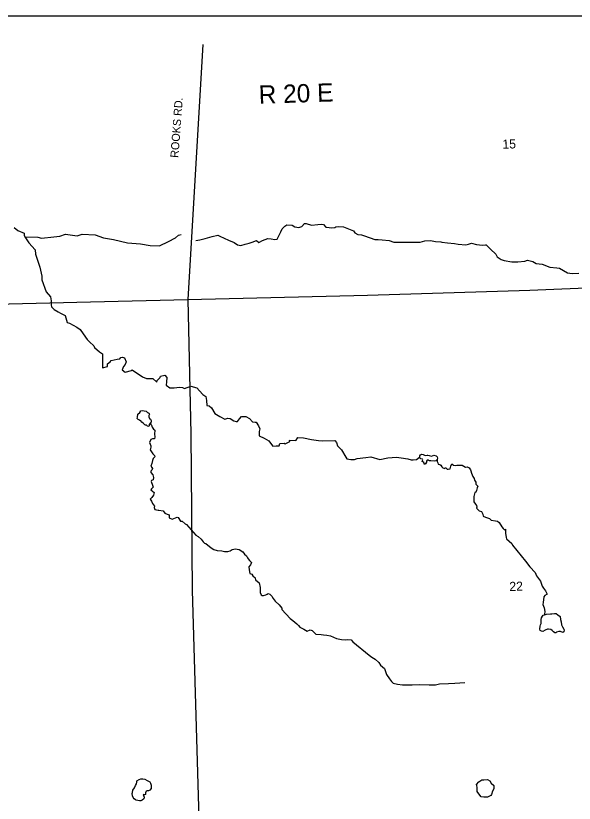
# Model space of a CAD drawing. Extents: x 152.25 to 156.79, y -99.3 to -95.36.
# Drawn here: x 153.707 to 154.627, y -96.657 to -95.36 of the extents above; entities that cross this region are included whole.
import ezdxf

# ---------------------------------------------------------------- set-up
doc = ezdxf.new("R2010")
doc.units = 0
for name, color, linetype in [('PL City Lakes', 7, 'Continuous'), ('PL City Local Rd Street Names', 7, 'Continuous'), ('PL City Local Roads', 7, 'Continuous'), ('PL City Map Border', 7, 'Continuous'), ('PL City Range and TWP Numbers', 7, 'Continuous'), ('PL City Section Lines', 7, 'Continuous'), ('PL CITY TRIBUTARIES', 7, 'Continuous')]:
    doc.layers.add(name, color=color, linetype=linetype)

msp = doc.modelspace()

# ---------------------------------------------------------------- linework, layer by layer
at = {"layer": 'PL City Lakes'}
for points in [[(153.9171, -96.0315), (153.9145, -96.0296), (153.9127, -96.0274), (153.9112, -96.0265), (153.9096, -96.0258), (153.9083, -96.0252), (153.9068, -96.0232), (153.9072, -96.0211), (153.908, -96.0165), (153.9109, -96.0134), (153.9128, -96.0111), (153.9153, -96.0105), (153.9185, -96.0107), (153.9217, -96.0114), (153.9238, -96.0137), (153.9249, -96.0141), (153.9257, -96.0144), (153.927, -96.0162), (153.9261, -96.0184), (153.9261, -96.0208), (153.9273, -96.0235), (153.9286, -96.0246), (153.9298, -96.027), (153.9296, -96.0295), (153.9285, -96.0304), (153.9264, -96.0331), (153.9265, -96.0355), (153.926, -96.0366), (153.9237, -96.0363), (153.9222, -96.0347), (153.9202, -96.0344), (153.9194, -96.0337)], [(154.3769, -96.0903), (154.3742, -96.0898), (154.373, -96.0887), (154.3718, -96.0871), (154.3724, -96.0858), (154.3725, -96.0847), (154.3736, -96.0831), (154.3758, -96.0824), (154.3777, -96.0828), (154.38, -96.0837), (154.382, -96.0841), (154.3844, -96.0838), (154.3854, -96.0836), (154.388, -96.0844), (154.3917, -96.0853), (154.3941, -96.0842), (154.3957, -96.0839), (154.3992, -96.0851), (154.4008, -96.0868), (154.4014, -96.0888), (154.4009, -96.0907), (154.3987, -96.0929), (154.396, -96.0937), (154.3959, -96.0937), (154.3903, -96.0933), (154.3885, -96.0933), (154.3874, -96.0927), (154.3865, -96.0918), (154.3846, -96.0922), (154.3834, -96.0939), (154.3834, -96.0954), (154.3819, -96.098), (154.3801, -96.0991), (154.3794, -96.0974), (154.3792, -96.0961), (154.3774, -96.0947), (154.3765, -96.0944), (154.3766, -96.0928), (154.3771, -96.0914)], [(154.5724, -96.361), (154.5722, -96.3577), (154.5724, -96.3544), (154.573, -96.3515), (154.5747, -96.349), (154.5758, -96.3472), (154.5776, -96.3464), (154.5811, -96.3453), (154.5878, -96.3452), (154.59, -96.345), (154.5941, -96.3447), (154.5971, -96.3447), (154.6, -96.3464), (154.6034, -96.3493), (154.6039, -96.3544), (154.6054, -96.3582), (154.6057, -96.363), (154.6074, -96.3662), (154.6094, -96.3701), (154.61, -96.3714), (154.6097, -96.3749), (154.608, -96.3757), (154.604, -96.3739), (154.6013, -96.3742), (154.5978, -96.375), (154.5969, -96.3764), (154.5947, -96.3765), (154.5926, -96.3745), (154.5903, -96.3723), (154.5881, -96.3706), (154.5842, -96.3703), (154.5827, -96.3705), (154.5787, -96.3717), (154.575, -96.3739), (154.5726, -96.3737), (154.5704, -96.3723), (154.5701, -96.37), (154.5705, -96.3654), (154.5712, -96.363)], [(153.8991, -96.6392), (153.8997, -96.6353), (153.9023, -96.6315), (153.904, -96.6278), (153.9057, -96.6247), (153.9062, -96.6221), (153.9064, -96.6201), (153.9101, -96.6179), (153.9126, -96.6169), (153.9162, -96.6169), (153.9195, -96.6173), (153.9232, -96.6192), (153.9275, -96.6216), (153.9289, -96.6236), (153.9298, -96.6272), (153.9299, -96.6296), (153.9297, -96.6325), (153.9275, -96.6355), (153.9256, -96.6364), (153.9244, -96.6365), (153.923, -96.6366), (153.9213, -96.6368), (153.9203, -96.6399), (153.9203, -96.6426), (153.9187, -96.6431), (153.9168, -96.6427), (153.917, -96.644), (153.9177, -96.6457), (153.9185, -96.6464), (153.9185, -96.6476), (153.9178, -96.6493), (153.9147, -96.652), (153.913, -96.6527), (153.9108, -96.6531), (153.9051, -96.6519), (153.9039, -96.6514), (153.9016, -96.6493), (153.9003, -96.6474), (153.8992, -96.6446), (153.8987, -96.6406)], [(154.4732, -96.6463), (154.4696, -96.6414), (154.4671, -96.6375), (154.4669, -96.6339), (154.4671, -96.6307), (154.4664, -96.6278), (154.4658, -96.6258), (154.4698, -96.6216), (154.4743, -96.6184), (154.4779, -96.6184), (154.4837, -96.618), (154.4875, -96.6199), (154.4898, -96.6237), (154.4943, -96.6275), (154.4943, -96.6333), (154.4919, -96.6369), (154.4905, -96.6424), (154.4892, -96.6441), (154.4841, -96.6467), (154.4781, -96.6467)]]:
    msp.add_lwpolyline(points, close=True, dxfattribs=at)
at = {"layer": 'PL City Local Roads'}
for points in [[(154.015, -95.4078), (153.9904, -95.8275), (153.9952, -96.0485), (153.9973, -96.3059), (154.0085, -96.6817)], [(152.3, -95.8653), (152.5114, -95.8603), (152.6812, -95.8586), (152.9757, -95.8553), (153.3446, -95.8442), (153.3928, -95.8423), (153.449, -95.8407), (153.83, -95.8315), (153.9904, -95.8275), (154.2861, -95.8202), (154.5534, -95.8123), (155.0566, -95.7916), (155.368, -95.7763)]]:
    msp.add_lwpolyline(points, dxfattribs=at)
at = {"layer": 'PL City Map Border'}
msp.add_lwpolyline([(152.2526, -99.243), (152.2526, -95.3605), (156.1352, -95.3605), (156.1352, -99.243), (152.2526, -99.243)], dxfattribs=at)
at = {"layer": 'PL CITY TRIBUTARIES'}
for points in [[(153.704, -95.709), (153.7102, -95.7139), (153.7203, -95.7185), (153.7207, -95.7219), (153.7216, -95.7243), (153.7431, -95.725), (153.749, -95.7265), (153.7693, -95.7243), (153.7791, -95.7234), (153.7889, -95.72), (153.8077, -95.7225), (153.8163, -95.72), (153.8375, -95.7213), (153.8511, -95.7262), (153.8677, -95.7286), (153.8908, -95.7345), (153.912, -95.7357), (153.9283, -95.7385), (153.9433, -95.7391), (153.9584, -95.7323), (153.9698, -95.7262), (153.9747, -95.7219), (153.979, -95.7203)], [(154.0034, -95.7307), (154.0102, -95.7292), (154.0189, -95.7272), (154.0305, -95.7238), (154.0394, -95.7218), (154.0429, -95.7233), (154.0571, -95.7298), (154.0663, -95.7336), (154.0718, -95.7378), (154.0777, -95.7386), (154.0849, -95.7364), (154.0911, -95.7347), (154.096, -95.7332), (154.1031, -95.7307), (154.1069, -95.7335), (154.1131, -95.7307), (154.1221, -95.7272), (154.1277, -95.7275), (154.1334, -95.7287), (154.1374, -95.7284), (154.1397, -95.7236), (154.1435, -95.716), (154.1457, -95.7112), (154.1501, -95.707), (154.1532, -95.7047), (154.162, -95.7053), (154.1666, -95.7081), (154.173, -95.7092), (154.1778, -95.7072), (154.1823, -95.7026), (154.185, -95.7024), (154.1938, -95.705), (154.2046, -95.7043), (154.2096, -95.7038), (154.2139, -95.704), (154.2173, -95.7084), (154.2229, -95.7093), (154.2275, -95.7098), (154.2326, -95.7093), (154.2339, -95.7078), (154.2381, -95.7075), (154.2464, -95.7078), (154.2575, -95.7121), (154.2632, -95.7143), (154.2652, -95.7176), (154.2705, -95.7203), (154.2764, -95.7213), (154.2815, -95.7227), (154.2984, -95.7286), (154.3036, -95.7286), (154.3101, -95.7295), (154.3219, -95.7306), (154.3298, -95.7332), (154.3336, -95.7332), (154.3405, -95.7333), (154.3505, -95.7333), (154.3727, -95.733), (154.3805, -95.731), (154.3897, -95.7306), (154.3983, -95.7323), (154.4071, -95.7326), (154.4088, -95.733), (154.4179, -95.7341), (154.4297, -95.7356), (154.4357, -95.7367), (154.4483, -95.7373), (154.4526, -95.7364), (154.4574, -95.7349), (154.466, -95.7369), (154.4754, -95.7381), (154.4806, -95.7375), (154.4817, -95.7376), (154.4889, -95.7446), (154.4975, -95.7527), (154.4997, -95.7573), (154.5063, -95.7615), (154.5114, -95.7633), (154.524, -95.7658), (154.5338, -95.7658), (154.5452, -95.7644), (154.5497, -95.763), (154.5588, -95.7652), (154.5643, -95.7684), (154.5737, -95.7695), (154.5867, -95.7744), (154.5983, -95.7756), (154.6026, -95.7762), (154.6155, -95.7836), (154.6232, -95.7845), (154.6343, -95.7844)], [(153.7216, -95.7243), (153.7283, -95.7342), (153.7385, -95.7459), (153.7391, -95.7532), (153.7462, -95.7745), (153.7496, -95.7889), (153.7499, -95.7951), (153.757, -95.8148), (153.764, -95.8234), (153.7653, -95.8295), (153.7653, -95.8366), (153.7656, -95.8394), (153.7702, -95.844), (153.7763, -95.8477), (153.7806, -95.8498), (153.788, -95.8541), (153.7914, -95.8655), (153.7954, -95.8664), (153.8071, -95.8729), (153.8126, -95.8772), (153.8179, -95.884), (153.8243, -95.8932), (153.8283, -95.8972), (153.8351, -95.9037), (153.8366, -95.9064), (153.8446, -95.9135), (153.8495, -95.9169), (153.8495, -95.9332), (153.8495, -95.94), (153.8581, -95.9378), (153.8581, -95.9332), (153.8625, -95.9304), (153.8637, -95.928), (153.8738, -95.9258), (153.8784, -95.9255), (153.88, -95.9233), (153.8824, -95.9227), (153.8861, -95.9237), (153.8886, -95.9304), (153.8871, -95.9344), (153.884, -95.9381), (153.8821, -95.9433), (153.8868, -95.947), (153.8972, -95.9443), (153.8987, -95.9433), (153.9154, -95.9547), (153.9221, -95.9578), (153.9304, -95.9578), (153.9326, -95.9578), (153.939, -95.9639), (153.9397, -95.9609), (153.9446, -95.956), (153.9449, -95.9535), (153.9523, -95.9523), (153.9557, -95.956), (153.9553, -95.963), (153.9544, -95.9686), (153.9606, -95.9729), (153.9676, -95.9732), (153.9723, -95.9726), (153.9766, -95.9719), (153.9812, -95.9726), (153.9849, -95.9741), (153.9953, -95.9704), (154.0052, -95.9732), (154.0095, -95.9781), (154.015, -95.9842), (154.0199, -95.9873), (154.0212, -95.9938), (154.0215, -96.0018), (154.0255, -96.0027), (154.0292, -96.0061), (154.0344, -96.015), (154.043, -96.0202), (154.051, -96.0245), (154.0562, -96.023), (154.0599, -96.0233), (154.0658, -96.0273), (154.0698, -96.0285), (154.0722, -96.0282), (154.0753, -96.0242), (154.0784, -96.0199), (154.0858, -96.0202), (154.0919, -96.0236), (154.0965, -96.0292), (154.1011, -96.0295), (154.103, -96.0295), (154.1064, -96.0356), (154.1088, -96.0405), (154.1076, -96.0448), (154.1079, -96.0522), (154.1159, -96.0559), (154.1236, -96.0602), (154.1279, -96.0664), (154.1304, -96.0691), (154.1359, -96.0685), (154.1408, -96.0682), (154.1417, -96.0645), (154.1491, -96.0639), (154.1507, -96.0651), (154.158, -96.0615), (154.1577, -96.059), (154.1673, -96.0599), (154.1685, -96.059), (154.1713, -96.055), (154.1805, -96.0553), (154.194, -96.0581), (154.2057, -96.0599), (154.2116, -96.0602), (154.2322, -96.0599), (154.2352, -96.063), (154.2368, -96.0685), (154.2436, -96.0753), (154.2506, -96.087), (154.2519, -96.0901), (154.2586, -96.091), (154.2648, -96.091), (154.2691, -96.0891), (154.2832, -96.0879), (154.2915, -96.0867), (154.3066, -96.091), (154.3195, -96.0882), (154.334, -96.0873), (154.3417, -96.0882), (154.3524, -96.0898), (154.358, -96.0916), (154.3614, -96.0913), (154.3671, -96.0909), (154.3718, -96.0871)], [(153.9285, -96.0304), (153.929, -96.0332), (153.9301, -96.0346), (153.9315, -96.0375), (153.9324, -96.0391), (153.9336, -96.0411), (153.9353, -96.0422), (153.9356, -96.0426), (153.9354, -96.0491), (153.9356, -96.0534), (153.9351, -96.0572), (153.9319, -96.0571), (153.929, -96.0578), (153.9273, -96.0632), (153.9291, -96.0683), (153.9291, -96.0709), (153.9284, -96.0751), (153.9327, -96.0814), (153.9353, -96.0846), (153.9356, -96.0866), (153.9328, -96.0895), (153.9327, -96.0909), (153.9317, -96.0926), (153.9308, -96.0978), (153.9291, -96.1021), (153.931, -96.1041), (153.9317, -96.106), (153.9307, -96.1087), (153.929, -96.11), (153.929, -96.1123), (153.9324, -96.116), (153.9337, -96.1207), (153.9328, -96.1244), (153.9305, -96.1257), (153.9296, -96.1274), (153.932, -96.1332), (153.9331, -96.1366), (153.9305, -96.1392), (153.929, -96.1407), (153.9345, -96.1455), (153.9337, -96.1498), (153.9308, -96.1533), (153.9279, -96.1564), (153.9304, -96.1593), (153.9319, -96.1633), (153.9354, -96.1676), (153.9347, -96.1701), (153.9359, -96.173), (153.9411, -96.1744), (153.9423, -96.1744), (153.9496, -96.1755), (153.9525, -96.1795), (153.9562, -96.181), (153.9594, -96.1823), (153.9593, -96.1869), (153.9646, -96.1893), (153.9725, -96.1861), (153.974, -96.1866), (153.9782, -96.1923), (153.9808, -96.1927), (153.9857, -96.1966), (153.9879, -96.1978), (154.0036, -96.2153), (154.0072, -96.2178), (154.012, -96.2221), (154.0157, -96.2266), (154.0179, -96.2286), (154.02, -96.229), (154.0288, -96.2364), (154.0332, -96.2393), (154.0383, -96.2409), (154.0463, -96.2412), (154.0508, -96.2424), (154.056, -96.2422), (154.0602, -96.2412), (154.0634, -96.2392), (154.0688, -96.2378), (154.0712, -96.2385), (154.0746, -96.2392), (154.0808, -96.2432), (154.0837, -96.2467), (154.0868, -96.2495), (154.0883, -96.2527), (154.0895, -96.2547), (154.0917, -96.2572), (154.0948, -96.2607), (154.0937, -96.2644), (154.0908, -96.2676), (154.0915, -96.2725), (154.0925, -96.2785), (154.0957, -96.2795), (154.0972, -96.2824), (154.1012, -96.2855), (154.1015, -96.2888), (154.1075, -96.2942), (154.1091, -96.3016), (154.1092, -96.3054), (154.1094, -96.3101), (154.1111, -96.3136), (154.1129, -96.3148), (154.1149, -96.315), (154.1186, -96.3138), (154.1211, -96.3125), (154.1224, -96.3118), (154.1252, -96.3125), (154.1287, -96.3158), (154.1307, -96.3196), (154.134, -96.3239), (154.1406, -96.3301), (154.1449, -96.3357), (154.1452, -96.3381), (154.1587, -96.3525), (154.163, -96.356), (154.1695, -96.3613), (154.1727, -96.364), (154.1746, -96.3668), (154.1812, -96.3703), (154.1867, -96.3733), (154.192, -96.3713), (154.195, -96.3722), (154.201, -96.3783), (154.21, -96.3791), (154.2138, -96.3797), (154.219, -96.38), (154.2252, -96.3813), (154.235, -96.3854), (154.2436, -96.3874), (154.2502, -96.3877), (154.2539, -96.3871), (154.2595, -96.3876), (154.2622, -96.391), (154.289, -96.4129), (154.2933, -96.4163), (154.299, -96.4196), (154.3048, -96.4249), (154.3075, -96.4297), (154.3141, -96.4349), (154.3175, -96.4448), (154.3225, -96.452), (154.3255, -96.4562), (154.3287, -96.4592), (154.3358, -96.4609), (154.3439, -96.4617), (154.3597, -96.4617), (154.3722, -96.4614), (154.3876, -96.4619), (154.398, -96.4617), (154.4047, -96.46), (154.4199, -96.4597), (154.4303, -96.4589), (154.4468, -96.4579)], [(154.4009, -96.0907), (154.401, -96.0944), (154.4023, -96.0965), (154.4027, -96.0984), (154.4055, -96.0991), (154.4069, -96.1005), (154.4084, -96.103), (154.4105, -96.1047), (154.4133, -96.1055), (154.4137, -96.1047), (154.4155, -96.1047), (154.4176, -96.1067), (154.4192, -96.1071), (154.4221, -96.1063), (154.4231, -96.1039), (154.4234, -96.1017), (154.4252, -96.098), (154.4281, -96.1003), (154.4306, -96.1007), (154.4332, -96.1001), (154.4398, -96.1003), (154.4423, -96.1003), (154.4476, -96.1035), (154.4504, -96.1031), (154.4538, -96.1046), (154.4556, -96.1078), (154.4564, -96.1094), (154.4575, -96.1135), (154.4596, -96.1189), (154.4618, -96.1223), (154.4627, -96.125), (154.4646, -96.1283), (154.4646, -96.1315), (154.4678, -96.1347), (154.467, -96.1375), (154.4658, -96.1421), (154.4644, -96.1446), (154.4632, -96.1452), (154.4622, -96.1475), (154.4613, -96.1518), (154.4613, -96.158), (154.4615, -96.1606), (154.4641, -96.1646), (154.4655, -96.1666), (154.4661, -96.1693), (154.4656, -96.171), (154.4699, -96.1753), (154.4739, -96.1766), (154.4762, -96.181), (154.4766, -96.1841), (154.4807, -96.1859), (154.4873, -96.1881), (154.4901, -96.1906), (154.497, -96.1918), (154.5004, -96.1924), (154.5029, -96.1947), (154.5076, -96.2016), (154.5096, -96.2047), (154.5121, -96.2067), (154.5136, -96.2056), (154.5136, -96.2122), (154.5147, -96.2193), (154.5153, -96.2216), (154.5238, -96.2295), (154.5252, -96.2319), (154.5467, -96.2581), (154.5538, -96.2676), (154.5624, -96.2768), (154.5648, -96.2824), (154.5713, -96.291), (154.5738, -96.2993), (154.5762, -96.303), (154.5796, -96.307), (154.5824, -96.3124), (154.5824, -96.3124), (154.5782, -96.3151), (154.5765, -96.3168), (154.5756, -96.3262), (154.5753, -96.3299), (154.577, -96.3353), (154.5782, -96.3414), (154.5779, -96.3453), (154.5776, -96.3464)]]:
    msp.add_lwpolyline(points, dxfattribs=at)

# ---------------------------------------------------------------- texts
at = {"layer": 'PL City Local Rd Street Names'}
msp.add_text('ROOKS RD.', height=0.0133, rotation=85.7482, dxfattribs=at).set_placement((153.9746, -95.5948))
at = {"layer": 'PL City Range and TWP Numbers'}
msp.add_text('R 20 E', height=0.0301, rotation=1.8218, dxfattribs=at).set_placement((154.1074, -95.5054))
at = {"layer": 'PL City Section Lines'}
for s, rotation, p in [('15', 1.6909, (154.5087, -95.5794)), ('22', 1.6857, (154.5201, -96.3075))]:
    msp.add_text(s, height=0.015, rotation=rotation, dxfattribs=at).set_placement(p)

doc.saveas('drawing.dxf')
